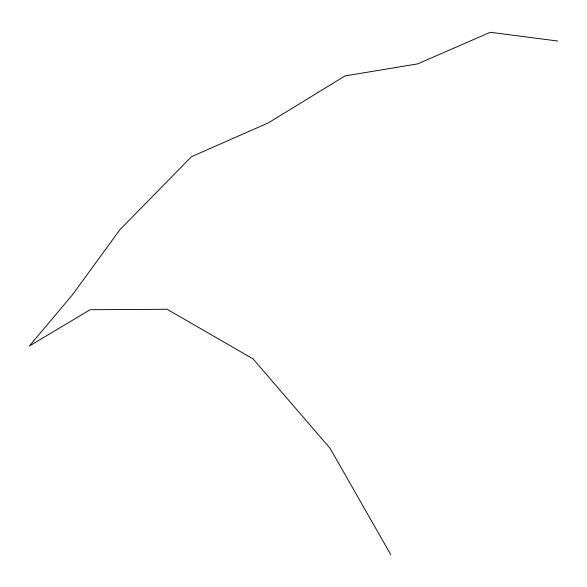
<?xml version="1.0" encoding="UTF-8"?>
<svg xmlns="http://www.w3.org/2000/svg" width="587" height="587" viewBox="0 0 587 587"><rect width="100%" height="100%" fill="white"/><g stroke="black" fill="none" stroke-linecap="round" stroke-linejoin="round"><path stroke-width="0.88" d="M557.65 41.017L490.306 32.292L417.658 63.888L345.009 75.921L268.237 122.932L191.465 156.692L119.873 229.73L72.612 294.601L29.35 346.029L90.09 309.745L167.097 309.268L253.041 358.884L330.048 448.285L390.788 554.708"/></g></svg>
